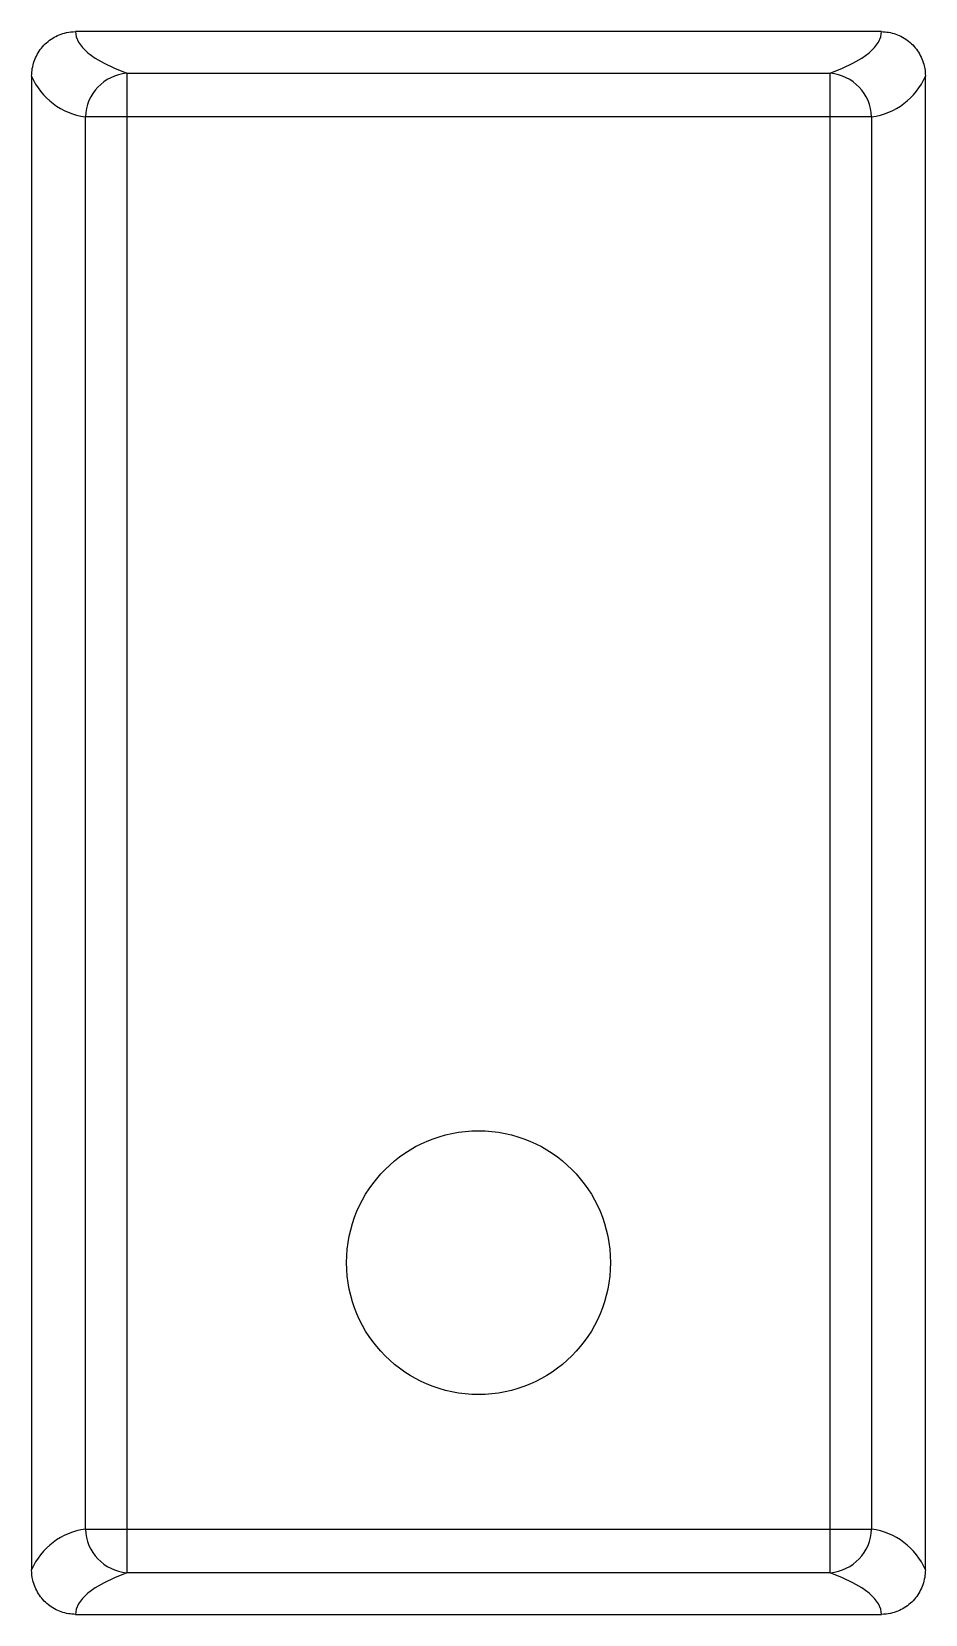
# Model space of a CAD drawing. Header units: millimetres. Extents: x -0.51 to 0.51, y -0.9 to 0.9.
import ezdxf

# ---------------------------------------------------------------- set-up
doc = ezdxf.new("R2010")
doc.units = ezdxf.units.MM

msp = doc.modelspace()

# ---------------------------------------------------------------- linework, layer by layer
at = {"color": 7, "linetype": 'Continuous', "lineweight": 25}
for p, q in [((0.458, 0.9), (-0.458, 0.9)), ((-0.508, 0.8495), (-0.508, -0.8495)), ((-0.3999, 0.8526), (-0.3999, -0.8526)), ((-0.3999, 0.8526), (0.3999, 0.8526)), ((0.3999, -0.8526), (0.3999, 0.8526)), ((0.508, -0.8495), (0.508, 0.8495)), ((0.4469, 0.8031), (-0.4469, 0.8031)), ((-0.4469, -0.8031), (-0.4469, 0.8031)), ((0.4469, 0.8031), (0.4469, -0.8031)), ((-0.4469, -0.8031), (0.4469, -0.8031)), ((0.3999, -0.8526), (-0.3999, -0.8526)), ((-0.458, -0.9), (0.458, -0.9))]:
    msp.add_line(p, q, dxfattribs=at)
at = {"color": 7, "linetype": 'Continuous', "lineweight": 25, "flags": 128}
for points in [[(-0.458, 0.9), (-0.4573, 0.894), (-0.4548, 0.8879), (-0.4503, 0.8819), (-0.444, 0.876), (-0.4357, 0.87), (-0.4256, 0.8642), (-0.4137, 0.8584), (-0.3999, 0.8526)], [(0.3999, 0.8526), (0.4137, 0.8584), (0.4256, 0.8642), (0.4357, 0.87), (0.444, 0.876), (0.4503, 0.8819), (0.4548, 0.8879), (0.4573, 0.894), (0.458, 0.9)], [(-0.3999, -0.8526), (-0.4137, -0.8584), (-0.4256, -0.8642), (-0.4357, -0.87), (-0.444, -0.876), (-0.4503, -0.8819), (-0.4548, -0.8879), (-0.4573, -0.894), (-0.458, -0.9)], [(0.458, -0.9), (0.4573, -0.894), (0.4548, -0.8879), (0.4503, -0.8819), (0.444, -0.876), (0.4357, -0.87), (0.4256, -0.8642), (0.4137, -0.8584), (0.3999, -0.8526)]]:
    msp.add_lwpolyline(points, dxfattribs=at)
at = {"color": 7, "linetype": 'Continuous', "lineweight": 25}
msp.add_circle((0, -0.5), 0.15, dxfattribs=at)
for centre, radius, start, end in [((-0.4366, 0.8802), 0.0778, 203.2444, 262.3747), ((-0.3957, 0.8016), 0.0512, 94.663, 178.3302), ((0.3957, 0.8016), 0.0512, 1.6698, 85.337), ((0.4366, 0.8802), 0.0778, 277.6253, 336.7556), ((-0.4366, -0.8802), 0.0778, 97.6253, 156.7556), ((-0.3957, -0.8016), 0.0512, 181.6698, 265.337), ((0.3957, -0.8016), 0.0512, 274.663, 358.3302), ((0.4366, -0.8802), 0.0778, 23.2444, 82.3747)]:
    msp.add_arc(centre, radius, start, end, dxfattribs=at)
for points, knots in [([(-0.508, 0.8495), (-0.508, 0.8552), (-0.507, 0.861), (-0.5051, 0.8663), (-0.5033, 0.8717), (-0.5004, 0.8768), (-0.4969, 0.8813), (-0.4933, 0.8857), (-0.489, 0.8896), (-0.4841, 0.8925), (-0.4794, 0.8955), (-0.474, 0.8977), (-0.4685, 0.8989), (-0.4651, 0.8996), (-0.4615, 0.9), (-0.458, 0.9)], [0, 0, 0, 0, 0.0000170678, 0.0000170678, 0.0000170678, 0.00003413972, 0.00003413972, 0.00003413972, 0.00005114488, 0.00005114488, 0.00005114488, 0.00006800392, 0.00006800392, 0.00006800392, 0.00007850934, 0.00007850934, 0.00007850934, 0.00007850934]), ([(0.458, 0.9), (0.4635, 0.9), (0.4692, 0.899), (0.4744, 0.8972), (0.4797, 0.8954), (0.4847, 0.8926), (0.489, 0.8891), (0.4934, 0.8856), (0.4972, 0.8813), (0.5002, 0.8766), (0.5032, 0.8719), (0.5054, 0.8665), (0.5067, 0.861), (0.5076, 0.8573), (0.508, 0.8534), (0.508, 0.8495)], [0, 0, 0, 0, 0.00001667805, 0.00001667805, 0.00001667805, 0.00003335112, 0.00003335112, 0.00003335112, 0.0000501015, 0.0000501015, 0.0000501015, 0.00006700192, 0.00006700192, 0.00006700192, 0.00007850876, 0.00007850876, 0.00007850876, 0.00007850876]), ([(-0.458, -0.9), (-0.4635, -0.9), (-0.4692, -0.899), (-0.4744, -0.8972), (-0.4797, -0.8954), (-0.4847, -0.8926), (-0.489, -0.8891), (-0.4934, -0.8856), (-0.4972, -0.8813), (-0.5002, -0.8766), (-0.5032, -0.8719), (-0.5054, -0.8665), (-0.5067, -0.861), (-0.5076, -0.8573), (-0.508, -0.8534), (-0.508, -0.8495)], [0, 0, 0, 0, 0.00001667805, 0.00001667805, 0.00001667805, 0.00003335112, 0.00003335112, 0.00003335112, 0.0000501015, 0.0000501015, 0.0000501015, 0.00006700192, 0.00006700192, 0.00006700192, 0.00007850876, 0.00007850876, 0.00007850876, 0.00007850876]), ([(0.508, -0.8495), (0.508, -0.8552), (0.507, -0.861), (0.5051, -0.8663), (0.5033, -0.8717), (0.5004, -0.8768), (0.4969, -0.8813), (0.4933, -0.8857), (0.489, -0.8896), (0.4841, -0.8925), (0.4794, -0.8955), (0.474, -0.8977), (0.4685, -0.8989), (0.4651, -0.8996), (0.4615, -0.9), (0.458, -0.9)], [0, 0, 0, 0, 0.0000170678, 0.0000170678, 0.0000170678, 0.00003413972, 0.00003413972, 0.00003413972, 0.00005114488, 0.00005114488, 0.00005114488, 0.00006800392, 0.00006800392, 0.00006800392, 0.00007850934, 0.00007850934, 0.00007850934, 0.00007850934])]:
    msp.add_open_spline(points, degree=3, knots=knots, dxfattribs=at)

doc.saveas('drawing.dxf')
